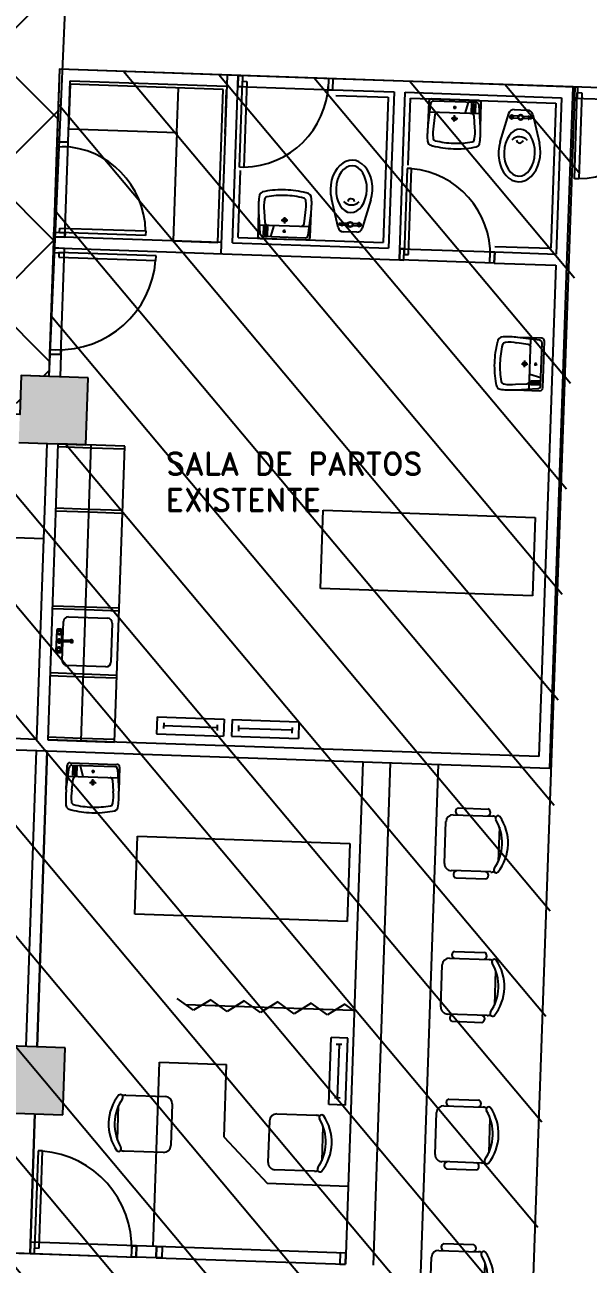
# Model space of a CAD drawing. Extents: x -28 to 149, y -33 to 76.
# Drawn here: x 78.88 to 83.92, y 21.71 to 32.8 of the extents above; entities that cross this region are included whole.
import ezdxf

# ---------------------------------------------------------------- set-up
doc = ezdxf.new("R2010")
doc.units = 0
doc.layers.add('arq-hatch', color=252, linetype='Continuous')
doc.layers.add('arq-proyección edificios anexos', color=250, linetype='Continuous')
doc.styles.add('ROMAND', font='ROMAND')

# ---------------------------------------------------------------- blocks, each defined once
blk = doc.blocks.new('Torre Sur')
for points in [[(4.362, 30.868), (3.762, 30.889), (3.742, 30.289), (4.341, 30.269)], [(4.156, 24.872), (3.556, 24.893), (3.536, 24.293), (4.136, 24.272)]]:
    blk.add_hatch(color=256).paths.add_polyline_path(points)
for p, q in [((4.107, 33.629), (4.084, 32.979)), ((5.706, 33.574), (4.107, 33.629)), ((4.184, 32.976), (4.203, 33.525)), ((4.203, 33.525), (5.602, 33.477)), ((5.606, 33.577), (5.551, 31.978)), ((5.654, 32.075), (5.706, 33.574)), ((5.706, 33.574), (5.702, 33.474)), ((5.702, 33.474), (5.706, 33.574)), ((6.555, 33.545), (5.706, 33.574)), ((5.706, 33.574), (5.746, 33.573)), ((5.718, 32.753), (5.744, 33.523)), ((5.746, 33.573), (5.742, 33.473)), ((5.744, 33.523), (5.784, 33.521)), ((5.784, 33.521), (5.758, 32.751)), ((6.515, 33.546), (6.512, 33.446)), ((6.555, 33.545), (6.515, 33.546)), ((6.552, 33.445), (6.555, 33.545)), ((6.552, 33.445), (6.555, 33.545)), ((6.552, 33.445), (6.555, 33.545)), ((8.704, 33.471), (6.555, 33.545)), ((4.202, 33.496), (4.188, 33.096)), ((5.571, 33.448), (4.202, 33.496)), ((5.158, 33.062), (5.172, 33.462)), ((5.524, 32.079), (5.571, 33.448)), ((5.588, 33.048), (5.601, 33.447)), ((5.702, 33.474), (6.552, 33.445)), ((5.742, 33.473), (5.702, 33.474)), ((6.512, 33.446), (6.552, 33.445)), ((6.552, 33.445), (7.101, 33.426)), ((6.58, 33.394), (7.05, 33.378)), ((7.101, 33.426), (7.053, 32.027)), ((7.15, 31.923), (7.201, 33.423)), ((7.201, 33.423), (8.601, 33.374)), ((8.649, 31.872), (8.704, 33.471)), ((8.704, 33.471), (8.701, 33.371)), ((8.701, 33.371), (8.704, 33.471)), ((9.553, 33.442), (8.704, 33.471)), ((8.704, 33.471), (8.744, 33.47)), ((8.716, 32.65), (8.742, 33.42)), ((8.744, 33.47), (8.741, 33.37)), ((8.742, 33.42), (8.782, 33.418)), ((8.782, 33.418), (8.756, 32.648)), ((7.05, 33.378), (7.005, 32.078)), ((7.229, 32.771), (7.25, 33.371)), ((7.25, 33.371), (8.549, 33.326)), ((7.412, 33.34), (7.405, 33.125)), ((7.429, 33.322), (7.405, 33.125)), ((7.858, 33.35), (7.438, 33.364)), ((7.839, 33.331), (7.455, 33.344)), ((7.66, 33.287), (7.63, 33.288)), ((7.645, 33.272), (7.646, 33.301)), ((7.765, 33.333), (7.736, 33.234)), ((7.796, 33.325), (7.793, 33.242)), ((7.801, 33.324), (7.796, 33.325)), ((7.801, 33.324), (7.798, 33.242)), ((7.811, 33.324), (7.808, 33.242)), ((7.816, 33.324), (7.811, 33.324)), ((7.816, 33.324), (7.813, 33.241)), ((7.826, 33.324), (7.823, 33.241)), ((7.831, 33.323), (7.826, 33.324)), ((7.831, 33.323), (7.828, 33.241)), ((7.874, 33.109), (7.863, 33.307)), ((7.874, 33.109), (7.882, 33.324)), ((8.549, 33.326), (8.504, 32.027)), ((8.601, 33.374), (8.553, 31.975)), ((8.701, 33.371), (9.55, 33.342)), ((8.741, 33.37), (8.701, 33.371)), ((7.868, 33.23), (7.42, 33.245)), ((7.467, 33.221), (7.454, 33.119)), ((7.672, 33.186), (7.612, 33.188)), ((7.641, 33.161), (7.643, 33.217)), ((7.798, 33.242), (7.793, 33.242)), ((7.813, 33.241), (7.808, 33.242)), ((7.825, 33.106), (7.819, 33.208)), ((7.828, 33.241), (7.823, 33.241)), ((8.051, 32.979), (8.128, 33.233)), ((8.148, 33.212), (8.137, 33.212)), ((8.137, 33.212), (8.137, 33.192)), ((8.147, 33.192), (8.137, 33.192)), ((8.148, 33.215), (8.147, 33.189)), ((8.147, 33.189), (8.153, 33.188)), ((8.153, 33.215), (8.148, 33.215)), ((8.152, 33.182), (8.154, 33.221)), ((8.16, 33.182), (8.152, 33.182)), ((8.153, 33.188), (8.153, 33.215)), ((8.161, 33.211), (8.153, 33.212)), ((8.161, 33.191), (8.153, 33.192)), ((8.154, 33.221), (8.162, 33.221)), ((8.162, 33.221), (8.16, 33.182)), ((8.161, 33.188), (8.162, 33.215)), ((8.166, 33.188), (8.161, 33.188)), ((8.162, 33.215), (8.167, 33.214)), ((8.167, 33.214), (8.166, 33.188)), ((8.212, 33.19), (8.166, 33.191)), ((8.213, 33.21), (8.167, 33.211)), ((8.177, 33.268), (8.296, 33.264)), ((8.303, 33.186), (8.256, 33.188)), ((8.257, 33.208), (8.303, 33.206)), ((8.304, 33.21), (8.303, 33.183)), ((8.303, 33.183), (8.308, 33.183)), ((8.309, 33.209), (8.304, 33.21)), ((8.308, 33.183), (8.309, 33.209)), ((8.331, 33.186), (8.308, 33.186)), ((8.309, 33.206), (8.332, 33.206)), ((8.332, 33.206), (8.331, 33.186)), ((8.343, 33.225), (8.403, 32.967)), ((4.188, 33.096), (5.158, 33.062)), ((5.158, 33.062), (5.125, 32.093)), ((4.084, 32.979), (4.019, 31.08)), ((4.084, 32.979), (4.055, 32.13)), ((4.084, 32.979), (4.083, 32.939)), ((4.084, 32.979), (4.184, 32.976)), ((4.184, 32.976), (4.084, 32.979)), ((4.184, 32.976), (4.084, 32.979)), ((4.155, 32.126), (4.184, 32.976)), ((4.183, 32.936), (4.184, 32.976)), ((4.083, 32.939), (4.183, 32.936)), ((5.706, 32.123), (5.727, 32.723)), ((5.758, 32.751), (5.718, 32.753)), ((7.218, 32.742), (7.192, 31.972)), ((7.258, 32.741), (7.218, 32.742)), ((7.232, 31.971), (7.258, 32.741)), ((8.756, 32.648), (8.716, 32.65)), ((6.601, 32.214), (6.541, 32.472)), ((6.893, 32.46), (6.816, 32.207)), ((5.888, 32.357), (5.881, 32.142)), ((5.888, 32.357), (5.9, 32.159)), ((5.938, 32.36), (5.944, 32.258)), ((6.091, 32.28), (6.151, 32.278)), ((6.122, 32.306), (6.12, 32.249)), ((6.296, 32.246), (6.309, 32.347)), ((6.333, 32.144), (6.358, 32.341)), ((6.351, 32.126), (6.358, 32.341)), ((4.055, 32.13), (4.057, 32.17)), ((4.057, 32.17), (4.157, 32.166)), ((4.107, 32.168), (4.108, 32.208)), ((4.876, 32.142), (4.107, 32.168)), ((4.108, 32.208), (4.878, 32.182)), ((4.878, 32.182), (4.876, 32.142)), ((5.895, 32.237), (6.343, 32.221)), ((5.932, 32.143), (5.935, 32.225)), ((5.935, 32.225), (5.94, 32.225)), ((5.937, 32.143), (5.94, 32.225)), ((5.947, 32.142), (5.95, 32.225)), ((5.95, 32.225), (5.955, 32.225)), ((5.952, 32.142), (5.955, 32.225)), ((5.962, 32.142), (5.965, 32.224)), ((5.965, 32.224), (5.97, 32.224)), ((5.967, 32.142), (5.97, 32.224)), ((5.998, 32.133), (6.027, 32.232)), ((6.102, 32.18), (6.132, 32.178)), ((6.118, 32.194), (6.117, 32.165)), ((6.612, 32.234), (6.613, 32.254)), ((6.635, 32.233), (6.612, 32.234)), ((6.613, 32.254), (6.636, 32.253)), ((6.636, 32.256), (6.635, 32.23)), ((6.635, 32.23), (6.64, 32.229)), ((6.641, 32.256), (6.636, 32.256)), ((6.64, 32.229), (6.641, 32.256)), ((6.641, 32.253), (6.688, 32.251)), ((6.687, 32.231), (6.641, 32.233)), ((6.767, 32.171), (6.648, 32.175)), ((6.731, 32.23), (6.777, 32.228)), ((6.732, 32.25), (6.778, 32.248)), ((6.777, 32.225), (6.778, 32.251)), ((6.782, 32.225), (6.777, 32.225)), ((6.778, 32.251), (6.783, 32.251)), ((6.782, 32.218), (6.784, 32.258)), ((6.783, 32.251), (6.782, 32.225)), ((6.79, 32.218), (6.782, 32.218)), ((6.783, 32.248), (6.791, 32.247)), ((6.783, 32.228), (6.791, 32.227)), ((6.784, 32.258), (6.792, 32.257)), ((6.792, 32.257), (6.79, 32.218)), ((6.792, 32.251), (6.791, 32.224)), ((6.791, 32.224), (6.796, 32.224)), ((6.797, 32.25), (6.792, 32.251)), ((6.796, 32.224), (6.797, 32.25)), ((6.796, 32.227), (6.807, 32.227)), ((6.797, 32.247), (6.807, 32.247)), ((6.807, 32.227), (6.807, 32.247)), ((4.055, 32.13), (4.052, 32.03)), ((5.554, 32.078), (4.055, 32.13)), ((4.055, 32.13), (4.155, 32.126)), ((4.155, 32.126), (4.055, 32.13)), ((4.157, 32.166), (4.155, 32.126)), ((5.125, 32.093), (5.524, 32.079)), ((5.654, 32.075), (7.053, 32.027)), ((5.706, 32.123), (7.005, 32.078)), ((5.905, 32.116), (6.325, 32.102)), ((5.924, 32.136), (6.308, 32.122)), ((5.932, 32.143), (5.937, 32.143)), ((5.947, 32.142), (5.952, 32.142)), ((5.962, 32.142), (5.967, 32.142)), ((4.052, 32.03), (4.019, 31.08)), ((4.052, 32.03), (4.05, 31.99)), ((4.05, 31.99), (4.15, 31.986)), ((4.052, 32.03), (5.651, 31.975)), ((4.152, 32.026), (4.052, 32.03)), ((4.152, 32.026), (4.052, 32.03)), ((4.1, 31.988), (4.099, 31.948)), ((4.099, 31.948), (4.969, 31.918)), ((4.971, 31.958), (4.1, 31.988)), ((4.119, 31.077), (4.152, 32.026)), ((4.15, 31.986), (4.152, 32.026)), ((4.969, 31.918), (4.971, 31.958)), ((5.651, 31.975), (7.15, 31.923)), ((7.15, 31.923), (7.153, 32.023)), ((7.153, 32.023), (7.15, 31.923)), ((7.153, 32.023), (8.003, 31.994)), ((7.193, 32.022), (7.153, 32.023)), ((7.19, 31.922), (7.193, 32.022)), ((7.192, 31.972), (7.232, 31.971)), ((7.959, 31.896), (7.963, 31.996)), ((7.963, 31.996), (8.003, 31.994)), ((7.999, 31.894), (8.003, 31.994)), ((8.003, 31.994), (7.999, 31.894)), ((8.003, 31.994), (7.999, 31.894)), ((8.003, 31.994), (8.553, 31.975)), ((8.005, 32.044), (8.504, 32.027)), ((7.999, 31.894), (7.15, 31.923)), ((7.15, 31.923), (7.19, 31.922)), ((7.999, 31.894), (7.959, 31.896)), ((7.999, 31.894), (8.549, 31.875)), ((8.549, 31.875), (8.398, 27.478)), ((8.495, 27.375), (8.649, 31.872)), ((8.303, 31.167), (8.202, 31.18)), ((8.423, 31.222), (8.208, 31.229)), ((8.404, 31.205), (8.208, 31.229)), ((8.312, 30.767), (8.327, 31.214)), ((8.413, 30.795), (8.426, 31.179)), ((8.433, 30.777), (8.447, 31.196)), ((4.019, 31.08), (4.012, 30.88)), ((4.019, 31.08), (4.021, 31.12)), ((4.119, 31.077), (4.019, 31.08)), ((4.019, 31.08), (4.119, 31.077)), ((4.119, 31.077), (4.019, 31.08)), ((4.021, 31.12), (4.12, 31.117)), ((4.119, 31.077), (4.112, 30.877)), ((4.12, 31.117), (4.119, 31.077)), ((8.243, 30.993), (8.3, 30.991)), ((8.269, 30.962), (8.271, 31.022)), ((8.355, 30.989), (8.384, 30.988)), ((8.369, 30.974), (8.37, 31.004)), ((4.362, 30.868), (3.762, 30.889)), ((4.341, 30.269), (4.362, 30.868)), ((8.416, 30.869), (8.317, 30.898)), ((8.407, 30.839), (8.325, 30.841)), ((8.325, 30.836), (8.325, 30.841)), ((8.407, 30.834), (8.407, 30.839)), ((8.189, 30.81), (8.291, 30.815)), ((8.192, 30.76), (8.39, 30.771)), ((8.192, 30.76), (8.407, 30.752)), ((8.323, 30.806), (8.324, 30.811)), ((8.406, 30.804), (8.323, 30.806)), ((8.407, 30.824), (8.324, 30.826)), ((8.324, 30.821), (8.324, 30.826)), ((8.406, 30.819), (8.324, 30.821)), ((8.406, 30.809), (8.324, 30.811)), ((8.407, 30.834), (8.325, 30.836)), ((8.406, 30.819), (8.407, 30.824)), ((8.406, 30.804), (8.406, 30.809)), ((3.742, 30.289), (4.341, 30.269)), ((3.992, 30.281), (3.901, 27.632)), ((4.092, 30.277), (4.001, 27.629)), ((4.092, 30.277), (4.001, 27.629)), ((4.091, 30.252), (4.391, 30.242)), ((4.691, 30.257), (4.092, 30.277)), ((4.301, 27.619), (4.391, 30.267)), ((4.391, 30.242), (4.69, 30.232)), ((4.6, 27.608), (4.691, 30.257)), ((4.071, 29.678), (4.371, 29.667)), ((4.072, 29.703), (4.372, 29.692)), ((4.371, 29.667), (4.671, 29.657)), ((4.372, 29.692), (4.672, 29.682)), ((6.442, 28.983), (6.466, 29.683)), ((6.466, 29.683), (8.365, 29.618)), ((8.365, 29.618), (8.341, 28.918)), ((2.463, 29.483), (3.963, 29.431)), ((8.341, 28.918), (6.442, 28.983)), ((4.041, 28.803), (4.341, 28.793)), ((4.042, 28.828), (4.342, 28.818)), ((4.341, 28.793), (4.641, 28.783)), ((4.342, 28.818), (4.642, 28.808)), ((4.137, 28.521), (4.142, 28.687)), ((4.188, 28.729), (4.536, 28.717)), ((4.578, 28.672), (4.566, 28.323)), ((4.082, 28.609), (4.075, 28.42)), ((4.121, 28.617), (4.092, 28.618)), ((4.103, 28.522), (4.215, 28.519)), ((4.128, 28.522), (4.131, 28.607)), ((4.085, 28.41), (4.114, 28.409)), ((4.214, 28.501), (4.103, 28.504)), ((4.124, 28.418), (4.127, 28.504)), ((4.13, 28.338), (4.136, 28.503)), ((4.521, 28.281), (4.173, 28.293)), ((4.02, 28.204), (4.32, 28.193)), ((4.021, 28.229), (4.321, 28.218)), ((4.32, 28.193), (4.62, 28.183)), ((4.321, 28.218), (4.621, 28.208)), ((3.901, 27.632), (-0.497, 27.783)), ((4.981, 27.833), (4.976, 27.683)), ((4.981, 27.833), (5.581, 27.812)), ((5.04, 27.779), (5.038, 27.728)), ((5.039, 27.756), (5.518, 27.739)), ((5.519, 27.762), (5.517, 27.711)), ((5.581, 27.812), (5.576, 27.662)), ((5.651, 27.81), (5.646, 27.66)), ((5.651, 27.81), (6.25, 27.789)), ((5.709, 27.756), (5.708, 27.705)), ((5.709, 27.733), (6.187, 27.716)), ((6.188, 27.739), (6.186, 27.688)), ((6.25, 27.789), (6.245, 27.639)), ((0.999, 27.632), (3.997, 27.529)), ((6.999, 27.526), (4.001, 27.629)), ((4.001, 27.629), (4.6, 27.608)), ((4.002, 27.654), (4.301, 27.644)), ((4.301, 27.644), (4.601, 27.633)), ((4.976, 27.683), (5.576, 27.662)), ((5.646, 27.66), (6.245, 27.639)), ((3.897, 27.532), (3.806, 24.884)), ((3.897, 27.532), (3.806, 24.884)), ((3.997, 27.529), (3.906, 24.881)), ((3.906, 24.881), (3.997, 27.529)), ((3.997, 27.529), (6.995, 27.426)), ((8.398, 27.478), (6.999, 27.526)), ((4.167, 27.184), (4.175, 27.398)), ((4.201, 27.423), (4.62, 27.408)), ((4.218, 27.402), (4.602, 27.389)), ((4.292, 27.399), (4.314, 27.299)), ((6.821, 27.432), (6.666, 22.935)), ((6.916, 22.926), (7.07, 27.423)), ((6.995, 27.426), (8.495, 27.375)), ((7.495, 27.409), (7.188, 18.464)), ((4.167, 27.184), (4.192, 27.38)), ((4.183, 27.303), (4.63, 27.288)), ((4.226, 27.394), (4.223, 27.312)), ((4.223, 27.312), (4.228, 27.312)), ((4.226, 27.394), (4.231, 27.394)), ((4.231, 27.394), (4.228, 27.312)), ((4.241, 27.394), (4.238, 27.311)), ((4.238, 27.311), (4.243, 27.311)), ((4.241, 27.394), (4.246, 27.393)), ((4.246, 27.393), (4.243, 27.311)), ((4.256, 27.393), (4.253, 27.311)), ((4.253, 27.311), (4.258, 27.31)), ((4.256, 27.393), (4.261, 27.393)), ((4.261, 27.393), (4.258, 27.31)), ((4.393, 27.346), (4.423, 27.345)), ((4.408, 27.33), (4.409, 27.359)), ((4.626, 27.365), (4.637, 27.167)), ((4.645, 27.382), (4.637, 27.167)), ((4.217, 27.177), (4.23, 27.279)), ((4.375, 27.246), (4.435, 27.244)), ((4.404, 27.219), (4.406, 27.275)), ((4.582, 27.267), (4.587, 27.165)), ((7.631, 26.957), (7.985, 26.944)), ((7.677, 27.018), (7.943, 27.008)), ((7.553, 26.522), (7.566, 26.896)), ((8.044, 26.847), (8.033, 26.538)), ((4.782, 26.067), (4.806, 26.766)), ((4.806, 26.766), (6.705, 26.701)), ((6.705, 26.701), (6.681, 26.001)), ((7.967, 26.445), (7.614, 26.457)), ((7.656, 26.392), (7.921, 26.383)), ((6.681, 26.001), (4.782, 26.067)), ((7.598, 25.673), (7.952, 25.661)), ((7.644, 25.734), (7.91, 25.725)), ((7.52, 25.238), (7.533, 25.613)), ((8.011, 25.564), (8, 25.254)), ((5.307, 25.208), (5.161, 25.313)), ((5.461, 25.302), (5.307, 25.208)), ((5.607, 25.197), (5.461, 25.302)), ((5.76, 25.292), (5.607, 25.197)), ((5.907, 25.187), (5.76, 25.292)), ((5.234, 25.26), (6.733, 25.209)), ((6.06, 25.282), (5.907, 25.187)), ((6.207, 25.177), (6.06, 25.282)), ((6.36, 25.272), (6.207, 25.177)), ((6.506, 25.167), (6.36, 25.272)), ((6.66, 25.261), (6.506, 25.167)), ((6.744, 25.201), (6.66, 25.261)), ((7.935, 25.161), (7.581, 25.173)), ((7.623, 25.109), (7.888, 25.099)), ((6.519, 24.364), (6.539, 24.963)), ((6.689, 24.958), (6.539, 24.963)), ((6.668, 24.359), (6.689, 24.958)), ((4.156, 24.872), (3.556, 24.893)), ((4.136, 24.272), (4.156, 24.872)), ((6.635, 24.9), (6.584, 24.901)), ((6.596, 24.422), (6.612, 24.9)), ((4.946, 23.094), (5.002, 24.743)), ((5.002, 24.743), (5.602, 24.722)), ((5.58, 24.073), (5.602, 24.722)), ((4.701, 24.447), (5.055, 24.435)), ((6.619, 24.421), (6.568, 24.423)), ((7.593, 24.413), (7.859, 24.404)), ((3.536, 24.293), (4.136, 24.272)), ((4.625, 24.044), (4.635, 24.354)), ((5.115, 24.37), (5.102, 23.996)), ((6.668, 24.359), (6.519, 24.364)), ((7.547, 24.352), (7.901, 24.34)), ((3.886, 24.281), (3.843, 23.032)), ((3.843, 23.032), (3.886, 24.281)), ((5.975, 23.845), (5.988, 24.219)), ((6.052, 24.28), (6.406, 24.268)), ((7.469, 23.917), (7.482, 24.292)), ((7.96, 24.243), (7.949, 23.933)), ((5.58, 24.073), (5.966, 23.659)), ((6.465, 24.17), (6.455, 23.861)), ((3.914, 23.951), (3.884, 23.08)), ((3.954, 23.949), (3.914, 23.951)), ((3.925, 23.079), (3.954, 23.949)), ((5.038, 23.935), (4.684, 23.947)), ((7.883, 23.84), (7.529, 23.853)), ((6.389, 23.768), (6.035, 23.78)), ((7.572, 23.788), (7.837, 23.779)), ((5.966, 23.659), (6.69, 23.634)), ((3.846, 23.132), (3.843, 23.032)), ((3.846, 23.132), (3.843, 23.032)), ((4.796, 23.099), (3.846, 23.132)), ((3.886, 23.13), (3.846, 23.132)), ((3.883, 23.03), (3.886, 23.13)), ((3.884, 23.08), (3.925, 23.079)), ((4.752, 23), (4.756, 23.1)), ((4.756, 23.1), (4.796, 23.099)), ((4.792, 22.999), (4.796, 23.099)), ((4.792, 22.999), (4.796, 23.099)), ((4.796, 23.099), (4.792, 22.999)), ((4.976, 23.093), (4.796, 23.099)), ((4.976, 23.093), (4.972, 22.993)), ((4.972, 22.993), (4.976, 23.093)), ((4.972, 22.993), (4.976, 23.093)), ((4.976, 23.093), (4.972, 22.993)), ((4.976, 23.093), (5.026, 23.091)), ((6.67, 23.035), (4.976, 23.093)), ((5.026, 23.091), (5.022, 22.991)), ((7.548, 23.12), (7.814, 23.11)), ((2.793, 23.068), (4.792, 22.999)), ((3.743, 23.035), (3.843, 23.032)), ((3.843, 23.032), (4.792, 22.999)), ((3.843, 23.032), (3.883, 23.03)), ((4.792, 22.999), (4.752, 23)), ((4.972, 22.993), (4.792, 22.999)), ((5.022, 22.991), (4.972, 22.993)), ((4.972, 22.993), (6.666, 22.935)), ((6.62, 23.036), (6.616, 22.936)), ((6.67, 23.035), (6.62, 23.036)), ((6.666, 22.935), (6.67, 23.035)), ((6.666, 22.935), (6.67, 23.035)), ((7.424, 22.623), (7.437, 22.998)), ((7.502, 23.059), (7.856, 23.046)), ((6.616, 22.936), (6.666, 22.935)), ((7.915, 22.949), (7.904, 22.64))]:
    blk.add_line(p, q)
for centre, radius in [((7.645, 33.287), 0.00666), ((7.642, 33.187), 0.0162), ((8.235, 33.199), 0.024), ((8.235, 33.199), 0.019), ((6.121, 32.279), 0.0162), ((6.117, 32.179), 0.00666), ((6.709, 32.24), 0.024), ((6.709, 32.24), 0.019), ((8.27, 30.992), 0.0162), ((8.37, 30.989), 0.00666), ((4.106, 28.59), 0.0169), ((4.106, 28.59), 0.0147), ((4.1, 28.437), 0.0169), ((4.1, 28.437), 0.0147), ((4.408, 27.345), 0.00666), ((4.405, 27.245), 0.0162)]:
    blk.add_circle(centre, radius)
for centre, radius, start, end in [((5.744, 33.523), 0.77, 271.0209, 358.033), ((8.742, 33.42), 0.77, 271.0209, 358.033), ((7.437, 33.339), 0.025, 88.033, 178.033), ((7.454, 33.319), 0.025, 88.033, 172.8386), ((7.838, 33.306), 0.025, 3.2274, 88.033), ((7.857, 33.325), 0.025, 358.033, 88.033), ((7.492, 33.217), 0.025, 88.033, 172.8386), ((7.794, 33.207), 0.025, 3.2274, 88.033), ((8.175, 33.218), 0.05, 88.033, 163.1136), ((8.295, 33.214), 0.05, 12.9926, 88.033), ((8.191, 33.033), 0.792, 173.3254, 182.7406), ((7.727, 33.058), 0.279, 167.4079, 188.8842), ((7.548, 33.064), 0.279, 347.1819, 8.6582), ((7.083, 33.071), 0.792, 353.3254, 2.7406), ((7.45, 32.994), 0.05, 178.033, 268.033), ((7.476, 33.014), 0.025, 178.033, 256.3573), ((7.662, 33.783), 0.816, 256.3573, 268.033), ((7.662, 33.783), 0.816, 268.033, 279.7087), ((7.796, 33.003), 0.025, 279.7087, 358.033), ((7.82, 32.981), 0.05, 268.033, 358.033), ((8.223, 32.927), 0.0974, 42.2694, 133.7966), ((8.227, 33), 0.0312, 189.137, 346.917), ((4.107, 32.168), 0.77, 1.0209, 88.033), ((7.662, 33.783), 0.866, 255.6927, 268.033), ((7.662, 33.783), 0.866, 268.033, 280.3734), ((7.192, 31.972), 0.77, 358.033, 85.0451), ((5.943, 32.485), 0.05, 88.033, 178.033), ((6.1, 31.684), 0.866, 88.033, 100.3734), ((6.1, 31.684), 0.866, 75.6927, 88.033), ((6.313, 32.472), 0.05, 358.033, 88.033), ((6.68, 32.395), 0.792, 173.3254, 182.7406), ((6.215, 32.402), 0.279, 167.1819, 188.6582), ((5.967, 32.463), 0.025, 99.7087, 178.033), ((6.1, 31.684), 0.816, 88.033, 99.7087), ((6.1, 31.684), 0.816, 76.3573, 88.033), ((6.287, 32.452), 0.025, 358.033, 76.3573), ((6.036, 32.408), 0.279, 347.4079, 8.8842), ((5.572, 32.433), 0.792, 353.3254, 2.7406), ((6.721, 32.512), 0.0974, 222.2694, 313.7966), ((6.717, 32.439), 0.0312, 9.137, 166.917), ((5.969, 32.259), 0.025, 183.2274, 268.033), ((6.271, 32.249), 0.025, 268.033, 352.8386), ((6.649, 32.225), 0.05, 192.9926, 268.033), ((6.769, 32.221), 0.05, 268.033, 343.1136), ((5.906, 32.141), 0.025, 178.033, 268.033), ((5.925, 32.161), 0.025, 183.2274, 268.033), ((6.309, 32.147), 0.025, 268.033, 352.8386), ((6.326, 32.127), 0.025, 268.033, 358.033), ((4.1, 31.988), 0.87, 268.033, 355.3888), ((8.865, 30.972), 0.866, 165.6927, 178.033), ((8.076, 31.184), 0.05, 88.033, 178.033), ((8.097, 31.158), 0.025, 88.033, 166.3573), ((8.116, 30.443), 0.792, 83.3254, 92.7406), ((8.141, 30.907), 0.279, 77.4079, 98.8842), ((8.401, 31.18), 0.025, 358.033, 82.8386), ((8.422, 31.197), 0.025, 358.033, 88.033), ((8.865, 30.972), 0.816, 166.3573, 178.033), ((8.3, 31.142), 0.025, 358.033, 82.8386), ((8.865, 30.972), 0.866, 178.033, 190.3734), ((8.865, 30.972), 0.816, 178.033, 189.7087), ((8.29, 30.84), 0.025, 273.2274, 358.033), ((8.064, 30.814), 0.05, 178.033, 268.033), ((8.086, 30.838), 0.025, 189.7087, 268.033), ((8.154, 31.551), 0.792, 263.3254, 272.7406), ((8.147, 31.086), 0.279, 257.1819, 278.6582), ((8.388, 30.796), 0.025, 273.2274, 358.033), ((8.408, 30.777), 0.025, 268.033, 358.033), ((4.186, 28.685), 0.0436, 88.033, 178.033), ((4.535, 28.673), 0.0436, 358.033, 88.033), ((4.091, 28.608), 0.00974, 88.033, 178.033), ((4.106, 28.59), 0.0218, 160.1964, 165.8697), ((4.085, 28.595), 0.000974, 165.8697, 224.3202), ((4.081, 28.591), 0.00509, 311.7458, 44.3202), ((4.085, 28.586), 0.000974, 131.7458, 190.1964), ((4.106, 28.59), 0.0218, 190.1964, 195.8697), ((4.086, 28.597), 0.000974, 101.7458, 160.1964), ((4.086, 28.584), 0.000974, 195.8697, 254.3202), ((4.084, 28.578), 0.00509, 341.7458, 74.3202), ((4.085, 28.603), 0.00509, 281.7458, 14.3202), ((4.103, 28.513), 0.0165, 31.138, 324.928), ((4.09, 28.577), 0.000974, 161.7458, 220.1964), ((4.106, 28.59), 0.0218, 220.1964, 225.8697), ((4.106, 28.59), 0.0218, 130.1964, 135.8697), ((4.091, 28.604), 0.000974, 135.8697, 194.3202), ((4.091, 28.575), 0.000974, 225.8697, 284.3202), ((4.092, 28.606), 0.000974, 71.7458, 130.1964), ((4.093, 28.569), 0.00509, 11.7458, 104.3202), ((4.094, 28.612), 0.00509, 251.7458, 344.3202), ((4.103, 28.513), 0.00899, 88.033, 268.033), ((4.098, 28.57), 0.000974, 191.7458, 250.1964), ((4.106, 28.59), 0.0218, 250.1964, 255.8697), ((4.1, 28.61), 0.000974, 105.8697, 164.3202), ((4.106, 28.59), 0.0218, 100.1964, 105.8697), ((4.1, 28.57), 0.000974, 255.8697, 314.3202), ((4.105, 28.565), 0.00509, 41.7458, 134.3202), ((4.102, 28.61), 0.000974, 41.7458, 100.1964), ((4.106, 28.614), 0.00509, 221.7458, 314.3202), ((4.109, 28.569), 0.000974, 221.7458, 280.1964), ((4.106, 28.59), 0.0218, 280.1964, 285.8697), ((4.111, 28.61), 0.000974, 75.8697, 134.3202), ((4.106, 28.59), 0.0218, 70.1964, 75.8697), ((4.111, 28.57), 0.000974, 285.8697, 344.3202), ((4.117, 28.568), 0.00509, 71.7458, 164.3202), ((4.113, 28.609), 0.000974, 11.7458, 70.1964), ((4.119, 28.611), 0.00509, 191.7458, 284.3202), ((4.119, 28.574), 0.000974, 251.7458, 310.1964), ((4.12, 28.605), 0.000974, 45.8697, 104.3202), ((4.106, 28.59), 0.0218, 310.1964, 315.8697), ((4.121, 28.607), 0.00974, 358.033, 88.033), ((4.106, 28.59), 0.0218, 40.1964, 45.8697), ((4.126, 28.577), 0.00509, 101.7458, 194.3202), ((4.12, 28.575), 0.000974, 315.8697, 14.3202), ((4.121, 28.603), 0.000974, 341.7458, 40.1964), ((4.127, 28.601), 0.00509, 161.7458, 254.3202), ((4.13, 28.589), 0.00509, 131.7458, 224.3202), ((4.125, 28.583), 0.000974, 281.7458, 340.1964), ((4.126, 28.596), 0.000974, 15.8697, 74.3202), ((4.106, 28.59), 0.0218, 10.1964, 15.8697), ((4.126, 28.585), 0.000974, 345.8697, 44.3202), ((4.106, 28.59), 0.0218, 340.1964, 345.8697), ((4.126, 28.594), 0.000974, 311.7458, 10.1964), ((4.214, 28.51), 0.0127, 222.9544, 133.1117), ((4.214, 28.51), 0.00899, 268.033, 88.033), ((4.085, 28.42), 0.00974, 178.033, 268.033), ((4.1, 28.437), 0.0218, 160.1964, 165.8697), ((4.08, 28.442), 0.000974, 165.8697, 224.3202), ((4.076, 28.438), 0.00509, 311.7458, 44.3202), ((4.08, 28.433), 0.000974, 131.7458, 190.1964), ((4.1, 28.437), 0.0218, 190.1964, 195.8697), ((4.08, 28.431), 0.000974, 195.8697, 254.3202), ((4.081, 28.444), 0.000974, 101.7458, 160.1964), ((4.079, 28.426), 0.00509, 341.7458, 74.3202), ((4.079, 28.45), 0.00509, 281.7458, 14.3202), ((4.084, 28.424), 0.000974, 161.7458, 220.1964), ((4.085, 28.452), 0.000974, 135.8697, 194.3202), ((4.1, 28.437), 0.0218, 220.1964, 225.8697), ((4.1, 28.437), 0.0218, 130.1964, 135.8697), ((4.086, 28.422), 0.000974, 225.8697, 284.3202), ((4.087, 28.453), 0.000974, 71.7458, 130.1964), ((4.087, 28.416), 0.00509, 11.7458, 104.3202), ((4.089, 28.459), 0.00509, 251.7458, 344.3202), ((4.093, 28.417), 0.000974, 191.7458, 250.1964), ((4.1, 28.437), 0.0218, 250.1964, 255.8697), ((4.095, 28.457), 0.000974, 105.8697, 164.3202), ((4.1, 28.437), 0.0218, 100.1964, 105.8697), ((4.095, 28.417), 0.000974, 255.8697, 314.3202), ((4.097, 28.457), 0.000974, 41.7458, 100.1964), ((4.099, 28.413), 0.00509, 41.7458, 134.3202), ((4.101, 28.462), 0.00509, 221.7458, 314.3202), ((4.104, 28.417), 0.000974, 221.7458, 280.1964), ((4.1, 28.437), 0.0218, 280.1964, 285.8697), ((4.105, 28.457), 0.000974, 75.8697, 134.3202), ((4.1, 28.437), 0.0218, 70.1964, 75.8697), ((4.106, 28.417), 0.000974, 285.8697, 344.3202), ((4.112, 28.415), 0.00509, 71.7458, 164.3202), ((4.107, 28.457), 0.000974, 11.7458, 70.1964), ((4.113, 28.458), 0.00509, 191.7458, 284.3202), ((4.114, 28.421), 0.000974, 251.7458, 310.1964), ((4.1, 28.437), 0.0218, 310.1964, 315.8697), ((4.114, 28.419), 0.00974, 268.033, 358.033), ((4.115, 28.452), 0.000974, 45.8697, 104.3202), ((4.1, 28.437), 0.0218, 40.1964, 45.8697), ((4.121, 28.424), 0.00509, 101.7458, 194.3202), ((4.115, 28.423), 0.000974, 315.8697, 14.3202), ((4.116, 28.45), 0.000974, 341.7458, 40.1964), ((4.122, 28.449), 0.00509, 161.7458, 254.3202), ((4.125, 28.436), 0.00509, 131.7458, 224.3202), ((4.12, 28.43), 0.000974, 281.7458, 340.1964), ((4.12, 28.443), 0.000974, 15.8697, 74.3202), ((4.1, 28.437), 0.0218, 10.1964, 15.8697), ((4.121, 28.441), 0.000974, 311.7458, 10.1964), ((4.12, 28.432), 0.000974, 345.8697, 44.3202), ((4.1, 28.437), 0.0218, 340.1964, 345.8697), ((4.174, 28.337), 0.0436, 178.033, 268.033), ((4.523, 28.325), 0.0436, 268.033, 358.033), ((4.2, 27.398), 0.025, 88.033, 178.033), ((4.217, 27.377), 0.025, 88.033, 172.8386), ((4.62, 27.383), 0.025, 358.033, 88.033), ((4.255, 27.276), 0.025, 88.033, 172.8386), ((4.557, 27.265), 0.025, 3.2274, 88.033), ((4.601, 27.364), 0.025, 3.2274, 88.033), ((4.954, 27.091), 0.792, 173.3254, 182.7406), ((4.49, 27.116), 0.279, 167.4079, 188.8842), ((4.239, 27.072), 0.025, 178.033, 256.3573), ((4.311, 27.123), 0.279, 347.1819, 8.6582), ((3.846, 27.13), 0.792, 353.3254, 2.7406), ((4.213, 27.052), 0.05, 178.033, 268.033), ((4.425, 27.841), 0.866, 255.6927, 268.033), ((4.425, 27.841), 0.816, 256.3573, 268.033), ((4.425, 27.841), 0.866, 268.033, 280.3734), ((4.425, 27.841), 0.816, 268.033, 279.7087), ((4.559, 27.061), 0.025, 279.7087, 358.033), ((4.583, 27.039), 0.05, 268.033, 358.033), ((7.629, 26.894), 0.0625, 88.033, 178.033), ((7.685, 26.986), 0.0326, 104.2932, 251.7728), ((7.932, 26.978), 0.0326, 284.2932, 71.7728), ((7.983, 26.882), 0.0625, 60.4486, 88.033), ((7.66, 26.705), 0.409, 325.6088, 30.4573), ((8.033, 26.925), 0.0229, 51.343, 210.0604), ((7.705, 26.704), 0.417, 321.1631, 34.9029), ((7.616, 26.519), 0.0625, 178.033, 268.033), ((7.666, 26.423), 0.0326, 97.3276, 251.7728), ((7.913, 26.415), 0.0326, 284.2932, 78.7384), ((7.97, 26.507), 0.0625, 268.033, 295.6175), ((8.017, 26.461), 0.0229, 146.0056, 304.7231), ((7.596, 25.611), 0.0625, 88.033, 178.033), ((7.652, 25.702), 0.0326, 104.2932, 251.7728), ((7.899, 25.694), 0.0326, 284.2932, 71.7728), ((7.95, 25.598), 0.0625, 60.4486, 88.033), ((7.627, 25.422), 0.409, 325.6088, 30.4573), ((8, 25.641), 0.0229, 51.343, 210.0604), ((7.673, 25.42), 0.417, 321.1631, 34.9029), ((7.583, 25.236), 0.0625, 178.033, 268.033), ((7.984, 25.178), 0.0229, 146.0056, 304.7231), ((7.633, 25.139), 0.0326, 97.3276, 251.7728), ((7.88, 25.131), 0.0326, 284.2932, 78.7384), ((7.937, 25.224), 0.0625, 268.033, 295.6175), ((4.963, 24.188), 0.417, 141.1631, 214.9029), ((5.009, 24.186), 0.409, 145.6088, 210.4573), ((4.652, 24.43), 0.0229, 326.0056, 124.7231), ((4.699, 24.385), 0.0625, 88.033, 115.6175), ((5.053, 24.372), 0.0625, 358.033, 88.033), ((7.601, 24.382), 0.0326, 104.2932, 251.7728), ((7.848, 24.373), 0.0326, 284.2932, 71.7728), ((7.545, 24.29), 0.0625, 88.033, 178.033), ((7.898, 24.278), 0.0625, 60.4486, 88.033), ((7.576, 24.101), 0.409, 325.6088, 30.4573), ((7.949, 24.32), 0.0229, 51.343, 210.0604), ((7.621, 24.1), 0.417, 321.1631, 34.9029), ((6.05, 24.217), 0.0625, 88.033, 178.033), ((6.404, 24.205), 0.0625, 60.4486, 88.033), ((6.082, 24.029), 0.409, 325.6088, 30.4573), ((6.454, 24.248), 0.0229, 51.343, 210.0604), ((6.127, 24.027), 0.417, 321.1631, 34.9029), ((4.636, 23.967), 0.0229, 231.343, 30.0604), ((5.04, 23.998), 0.0625, 268.033, 358.033), ((3.884, 23.08), 0.87, 358.033, 85.3888), ((4.686, 24.01), 0.0625, 240.4486, 268.033), ((7.532, 23.915), 0.0625, 178.033, 268.033), ((7.582, 23.819), 0.0326, 97.3276, 251.7728), ((7.933, 23.857), 0.0229, 146.0056, 304.7231), ((6.037, 23.842), 0.0625, 178.033, 268.033), ((6.391, 23.83), 0.0625, 268.033, 295.6175), ((6.438, 23.784), 0.0229, 146.0056, 304.7231), ((7.829, 23.81), 0.0326, 284.2932, 78.7384), ((7.886, 23.903), 0.0625, 268.033, 295.6175), ((7.556, 23.088), 0.0326, 104.2932, 251.7728), ((7.803, 23.079), 0.0326, 284.2932, 71.7728), ((7.5, 22.996), 0.0625, 88.033, 178.033), ((7.854, 22.984), 0.0625, 60.4486, 88.033), ((7.531, 22.807), 0.409, 325.6088, 30.4573), ((7.904, 23.026), 0.0229, 51.343, 210.0604), ((7.576, 22.806), 0.417, 321.1631, 34.9029)]:
    blk.add_arc(centre, radius, start, end)
at = {"extrusion": (0, 0, -1)}
blk.add_ellipse((8.224, 32.883), major_axis=(0.007, 0.21), ratio=0.65625, start_param=3.141593, end_param=9.424778, dxfattribs=at)
for centre, major_axis in [((8.224, 32.883), (-0.009, -0.26)), ((6.72, 32.556), (0.009, 0.26))]:
    blk.add_ellipse(centre, major_axis=major_axis, ratio=0.722501, start_param=4.358107, end_param=8.207623)
blk.add_ellipse((6.72, 32.556), major_axis=(0.007, 0.21), ratio=0.65625, dxfattribs=at)
at = {"style": 'ROMAND'}
for s, p in [('SALA DE PARTOS ', (5.058, 29.999)), ('EXISTENTE', (5.058, 29.675))]:
    blk.add_text(s, height=0.2, dxfattribs=at).set_placement(p)

msp = doc.modelspace()

# ---------------------------------------------------------------- hatches: boundary and pattern name
at = {"layer": 'arq-hatch'}
h = msp.add_hatch(dxfattribs=at)
h.set_pattern_fill('NET', color=256, scale=0.25, angle=45, style=0)
h.paths.add_polyline_path([(62.72, 16.105), (69.166, 15.884), (69.166, 16.585), (69.39, 16.585), (69.43, 17.727), (69.17, 17.736), (69.211, 18.936), (69.471, 18.927), (69.51, 20.076), (69.251, 20.085), (69.292, 21.284), (69.552, 21.275), (69.672, 24.773), (69.472, 24.78), (69.52, 26.179), (69.72, 26.172), (69.841, 29.686), (78.836, 29.411), (78.845, 29.661), (79.095, 29.653), (79.189, 32.401), (79.33, 35.048), (79.03, 35.058), (79.051, 35.658), (70.656, 35.946), (70.321, 35.857), (68.999, 35.903), (69.005, 36.053), (67.805, 36.094), (67.8, 35.944), (67.213, 35.965), (64.068, 35.076), (64.027, 35.22), (62.872, 34.894), (62.913, 34.749), (61.693, 34.404), (61.652, 34.549), (60.58, 34.246), (60.497, 34.222), (60.538, 34.078), (60.374, 34.032), (59.973, 35.572), (56.35, 34.549), (56.35, 33), (56, 33), (56, 29.834), (56.075, 29.699), (57.517, 30.109), (62.745, 29.93), (62.734, 29.619), (63.184, 29.604), (62.792, 18.21), (63.143, 18.21), (63.143, 17.598), (62.772, 17.611)])
h.paths.add_polyline_path([(74.71, 66.271), (74.179, 51.278), (76.001, 42.334), (78.998, 42.943), (77.327, 51.176), (77.858, 66.159)])
h = msp.add_hatch(dxfattribs=at)
h.set_pattern_fill('LINE', color=1, scale=0.2, angle=130, style=0)
h.paths.add_polyline_path([(79.424, 29.041), (78.824, 29.062), (78.833, 29.311), (70.088, 29.612), (69.894, 23.965), (70.244, 23.953), (70.223, 23.353), (69.874, 23.365), (69.688, 17.969), (70.038, 17.957), (70.017, 17.357), (69.668, 17.369), (69.482, 11.972), (69.832, 11.96), (69.812, 11.36), (69.462, 11.372), (69.276, 5.976), (69.626, 5.964), (69.614, 5.614), (78.009, 5.326), (78.021, 5.675), (78.621, 5.655), (78.6, 5.055), (82.848, 4.909), (83.165, 14.154), (83.863, 32.14), (83.867, 32.24), (79.189, 32.401), (79.095, 29.653), (79.445, 29.641)])

# ---------------------------------------------------------------- linework, layer by layer
msp.add_lwpolyline([(79.33, 35.048), (79.095, 29.653), (78.845, 29.661), (78.833, 29.311), (74.685, 29.454), (74.689, 29.554), (69.842, 29.72), (69.72, 26.172), (69.52, 26.179), (69.472, 24.78), (69.672, 24.773), (69.39, 16.578), (69.19, 16.585), (69.166, 15.885), (62.72, 16.107)], dxfattribs=at)
at = {"layer": 'arq-hatch', "color": 1}
msp.add_lwpolyline([(82.848, 4.909), (83.807, 32.242), (79.189, 32.401), (79.098, 29.753), (79.095, 29.653), (78.845, 29.661), (78.833, 29.311), (70.088, 29.612)], dxfattribs=at)

# ---------------------------------------------------------------- block references
at = {"layer": 'arq-proyección edificios anexos', "lineweight": 0}
msp.add_blockref('Torre Sur', (75.083, -1.228), dxfattribs=at)

doc.saveas('drawing.dxf')
